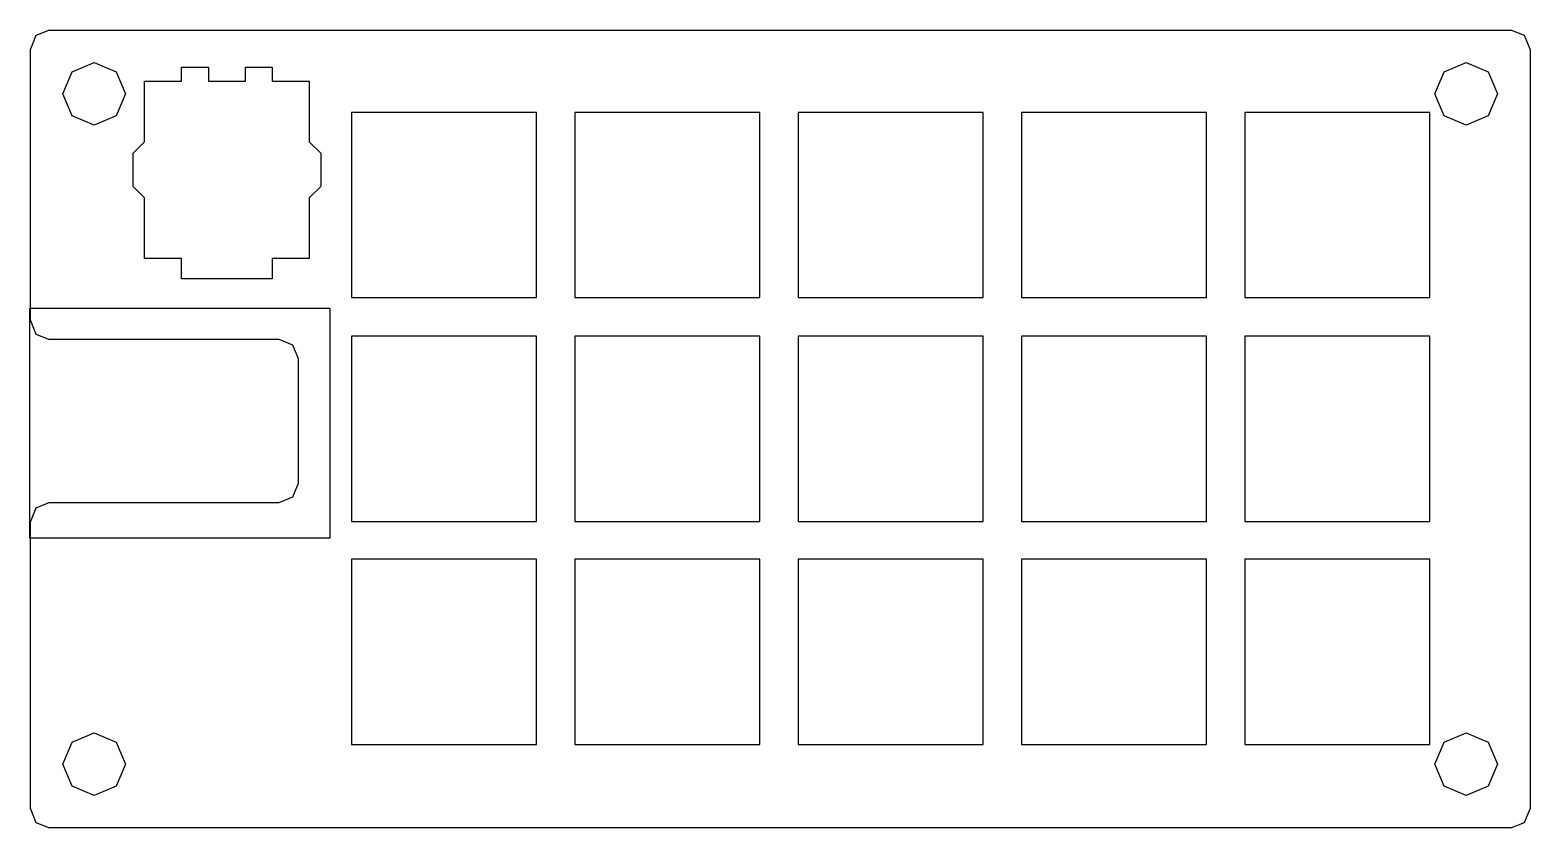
# Model space of a CAD drawing. Extents: x 5.6 to 38.8, y 33.2 to 50.8.
import ezdxf

# ---------------------------------------------------------------- set-up
doc = ezdxf.new("R2010")
doc.units = 0

msp = doc.modelspace()

# ---------------------------------------------------------------- linework, layer by layer
at = {"layer": 'Layer 1'}
for p, q in [((6.06777, 50.802), (5.768442, 50.678019)), ((6.06777, 50.802), (38.3822, 50.802)), ((38.681509, 50.678009), (38.3822, 50.802)), ((5.768442, 50.678019), (5.64444, 50.3787)), ((38.8055, 50.3787), (38.681509, 50.678009)), ((5.64444, 44.3815), (5.64444, 50.3787)), ((38.8055, 50.3787), (38.8055, 33.5865)), ((6.36411, 49.3909), (6.566608, 49.87986)), ((6.566608, 49.87986), (7.05555, 50.0824)), ((7.05555, 50.0824), (7.544492, 49.87986)), ((7.544492, 49.87986), (7.74699, 49.3909)), ((8.98877, 49.9836), (9.58144, 49.9836)), ((8.98877, 49.6732), (8.98877, 49.9836)), ((9.58144, 49.9836), (9.58144, 49.6732)), ((10.3999, 49.9836), (10.9925, 49.9836)), ((10.3999, 49.6732), (10.3999, 49.9836)), ((10.9925, 49.9836), (10.9925, 49.6732)), ((36.703, 49.3909), (36.905484, 49.879845)), ((36.905484, 49.879845), (37.3944, 50.0824)), ((37.3944, 50.0824), (37.883381, 49.879881)), ((37.883381, 49.879881), (38.0859, 49.3909)), ((8.17033, 49.6732), (8.98877, 49.6732)), ((8.17033, 48.3326), (8.17033, 49.6732)), ((9.58144, 49.6732), (10.3999, 49.6732)), ((10.9925, 49.6732), (11.811, 49.6732)), ((11.811, 49.6732), (11.811, 48.3326)), ((6.566643, 48.902005), (6.36411, 49.3909)), ((7.74699, 49.3909), (7.544457, 48.902005)), ((7.74699, 49.3909), (7.74699, 49.3909)), ((36.905519, 48.902019), (36.703, 49.3909)), ((38.0859, 49.3909), (37.883345, 48.901984)), ((38.0859, 49.3909), (38.0859, 49.3909)), ((7.05555, 48.6995), (6.566643, 48.902005)), ((7.544457, 48.902005), (7.05555, 48.6995)), ((12.7423, 48.9817), (12.7423, 44.8895)), ((16.8345, 48.9817), (12.7423, 48.9817)), ((16.8345, 44.8895), (16.8345, 48.9817)), ((17.6812, 48.9817), (17.6812, 44.8895)), ((21.7734, 48.9817), (17.6812, 48.9817)), ((21.7734, 44.8895), (21.7734, 48.9817)), ((22.6201, 48.9817), (22.6201, 44.8895)), ((26.7123, 48.9817), (22.6201, 48.9817)), ((26.7123, 44.8895), (26.7123, 48.9817)), ((27.559, 48.9817), (27.559, 44.8895)), ((31.6512, 48.9817), (27.559, 48.9817)), ((31.6512, 44.8895), (31.6512, 48.9817)), ((32.4979, 48.9817), (32.4979, 44.8895)), ((36.5901, 48.9817), (32.4979, 48.9817)), ((36.5901, 44.8895), (36.5901, 48.9817)), ((37.3944, 48.6995), (36.905519, 48.902019)), ((37.883345, 48.901984), (37.3944, 48.6995)), ((8.17033, 48.3326), (7.91633, 48.0786)), ((11.811, 48.3326), (12.065, 48.0786)), ((7.91633, 47.3448), (7.91633, 48.0786)), ((12.065, 48.0786), (12.065, 47.3448)), ((8.17033, 47.0908), (7.91633, 47.3448)), ((11.811, 47.0908), (12.065, 47.3448)), ((8.17033, 45.7503), (8.17033, 47.0908)), ((11.811, 47.0908), (11.811, 45.7503)), ((8.98877, 45.7503), (8.17033, 45.7503)), ((8.98877, 45.2987), (8.98877, 45.7503)), ((10.9925, 45.7503), (10.9925, 45.2987)), ((11.811, 45.7503), (10.9925, 45.7503)), ((10.9925, 45.2987), (8.98877, 45.2987)), ((12.7423, 44.8895), (16.8345, 44.8895)), ((17.6812, 44.8895), (21.7734, 44.8895)), ((22.6201, 44.8895), (26.7123, 44.8895)), ((27.559, 44.8895), (31.6512, 44.8895)), ((32.4979, 44.8895), (36.5901, 44.8895)), ((5.63597, 44.651), (12.2682, 44.651)), ((5.63597, 39.571), (5.63597, 44.651)), ((12.2682, 44.651), (12.2682, 39.571)), ((5.64444, 44.3815), (5.768442, 44.082181)), ((5.768442, 44.082181), (6.06777, 43.9582)), ((11.1478, 43.9582), (6.06777, 43.9582)), ((11.447144, 43.834173), (11.1478, 43.9582)), ((11.5711, 43.5348), (11.447144, 43.834173)), ((12.7423, 44.0315), (12.7423, 39.9393)), ((16.8345, 44.0315), (12.7423, 44.0315)), ((16.8345, 39.9393), (16.8345, 44.0315)), ((17.6812, 44.0315), (17.6812, 39.9393)), ((21.7734, 44.0315), (17.6812, 44.0315)), ((21.7734, 39.9393), (21.7734, 44.0315)), ((22.6201, 44.0315), (22.6201, 39.9393)), ((26.7123, 44.0315), (22.6201, 44.0315)), ((26.7123, 39.9393), (26.7123, 44.0315)), ((27.559, 44.0315), (27.559, 39.9393)), ((31.6512, 44.0315), (27.559, 44.0315)), ((31.6512, 39.9393), (31.6512, 44.0315)), ((32.4979, 44.0315), (32.4979, 39.9393)), ((36.5901, 44.0315), (32.4979, 44.0315)), ((36.5901, 39.9393), (36.5901, 44.0315)), ((11.5711, 40.7832), (11.5711, 43.5348)), ((11.1478, 40.3598), (11.447144, 40.483827)), ((11.447144, 40.483827), (11.5711, 40.7832)), ((5.768442, 40.235819), (5.64444, 39.9365)), ((6.06777, 40.3598), (5.768442, 40.235819)), ((6.06777, 40.3598), (11.1478, 40.3598)), ((5.64444, 33.5865), (5.64444, 39.9365)), ((12.7423, 39.9393), (16.8345, 39.9393)), ((17.6812, 39.9393), (21.7734, 39.9393)), ((22.6201, 39.9393), (26.7123, 39.9393)), ((27.559, 39.9393), (31.6512, 39.9393)), ((32.4979, 39.9393), (36.5901, 39.9393)), ((12.2682, 39.571), (5.63597, 39.571)), ((12.7423, 39.1039), (12.7423, 35.0117)), ((16.8345, 39.1039), (12.7423, 39.1039)), ((16.8345, 35.0117), (16.8345, 39.1039)), ((17.6812, 39.1039), (17.6812, 35.0117)), ((21.7734, 39.1039), (17.6812, 39.1039)), ((21.7734, 35.0117), (21.7734, 39.1039)), ((22.6201, 39.1039), (22.6201, 35.0117)), ((26.7123, 39.1039), (22.6201, 39.1039)), ((26.7123, 35.0117), (26.7123, 39.1039)), ((27.559, 39.1039), (27.559, 35.0117)), ((31.6512, 39.1039), (27.559, 39.1039)), ((31.6512, 35.0117), (31.6512, 39.1039)), ((32.4979, 39.1039), (32.4979, 35.0117)), ((36.5901, 39.1039), (32.4979, 39.1039)), ((36.5901, 35.0117), (36.5901, 39.1039)), ((6.566643, 35.063195), (7.05555, 35.2657)), ((7.05555, 35.2657), (7.544457, 35.063195)), ((36.905531, 35.063225), (37.394456, 35.265744)), ((37.394456, 35.265744), (37.883381, 35.063225)), ((6.36411, 34.5743), (6.566643, 35.063195)), ((7.544457, 35.063195), (7.74699, 34.5743)), ((12.7423, 35.0117), (16.8345, 35.0117)), ((17.6812, 35.0117), (21.7734, 35.0117)), ((22.6201, 35.0117), (26.7123, 35.0117)), ((27.559, 35.0117), (31.6512, 35.0117)), ((32.4979, 35.0117), (36.5901, 35.0117)), ((36.703012, 34.5743), (36.905531, 35.063225)), ((37.883381, 35.063225), (38.0859, 34.5743)), ((6.566608, 34.08534), (6.36411, 34.5743)), ((7.74699, 34.5743), (7.544492, 34.08534)), ((7.74699, 34.5743), (7.74699, 34.5743)), ((36.905531, 34.085375), (36.703012, 34.5743)), ((38.0859, 34.5743), (37.883381, 34.085375)), ((38.0859, 34.5743), (38.0859, 34.5743)), ((7.05555, 33.8828), (6.566608, 34.08534)), ((7.544492, 34.08534), (7.05555, 33.8828)), ((37.394456, 33.882856), (36.905531, 34.085375)), ((37.883381, 34.085375), (37.394456, 33.882856)), ((5.64444, 33.5865), (5.768442, 33.287181)), ((38.681509, 33.287191), (38.8055, 33.5865)), ((5.768442, 33.287181), (6.06777, 33.1632)), ((38.3822, 33.1632), (38.681509, 33.287191)), ((38.3822, 33.1632), (6.06777, 33.1632))]:
    msp.add_line(p, q, dxfattribs=at)

doc.saveas('drawing.dxf')
